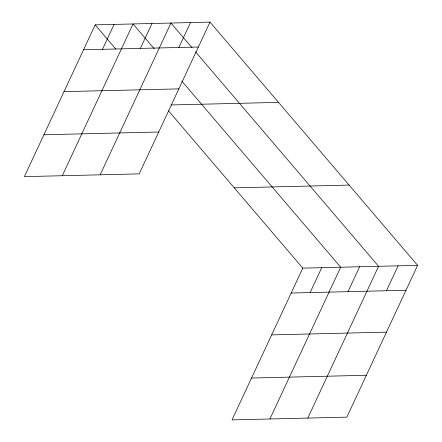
<?xml version="1.0" encoding="UTF-8"?>
<svg xmlns="http://www.w3.org/2000/svg" width="442" height="442" viewBox="0 0 442 442"><rect width="100%" height="100%" fill="white"/><g stroke="black" fill="none" stroke-linecap="round" stroke-linejoin="round"><path stroke-width="0.66" d="M209.983 22.1L95.157 24.868L24.382 176.64L139.213 173.872L209.983 22.1L417.618 265.36L346.843 417.132L232.017 419.9L302.787 268.128L417.618 265.36M102.489 49.316L114.102 24.409M62.278 175.728L133.048 23.956L154.131 48.653M140.379 48.405L151.998 23.498M100.168 174.811L170.943 23.039L192.027 47.742M178.85 47.476L190.463 22.57M310.118 292.576L321.732 267.67M269.907 418.988L340.683 267.217L181.8 81.074M348.014 291.665L359.628 266.758M307.803 418.071L378.573 266.299L195.541 51.858M386.479 290.737L398.098 265.83M83.544 49.775L198.37 47.007M64.018 91.638L178.85 88.875M171.115 104.964L278.504 102.378M43.907 134.771L158.733 132.009M234.271 187.85L349.097 185.088M291.173 293.035L406.005 290.267M271.653 334.898L386.479 332.135M251.537 378.037L366.368 375.269M95.157 24.868L115.798 49.051M168.529 110.831L302.787 268.128"/></g></svg>
